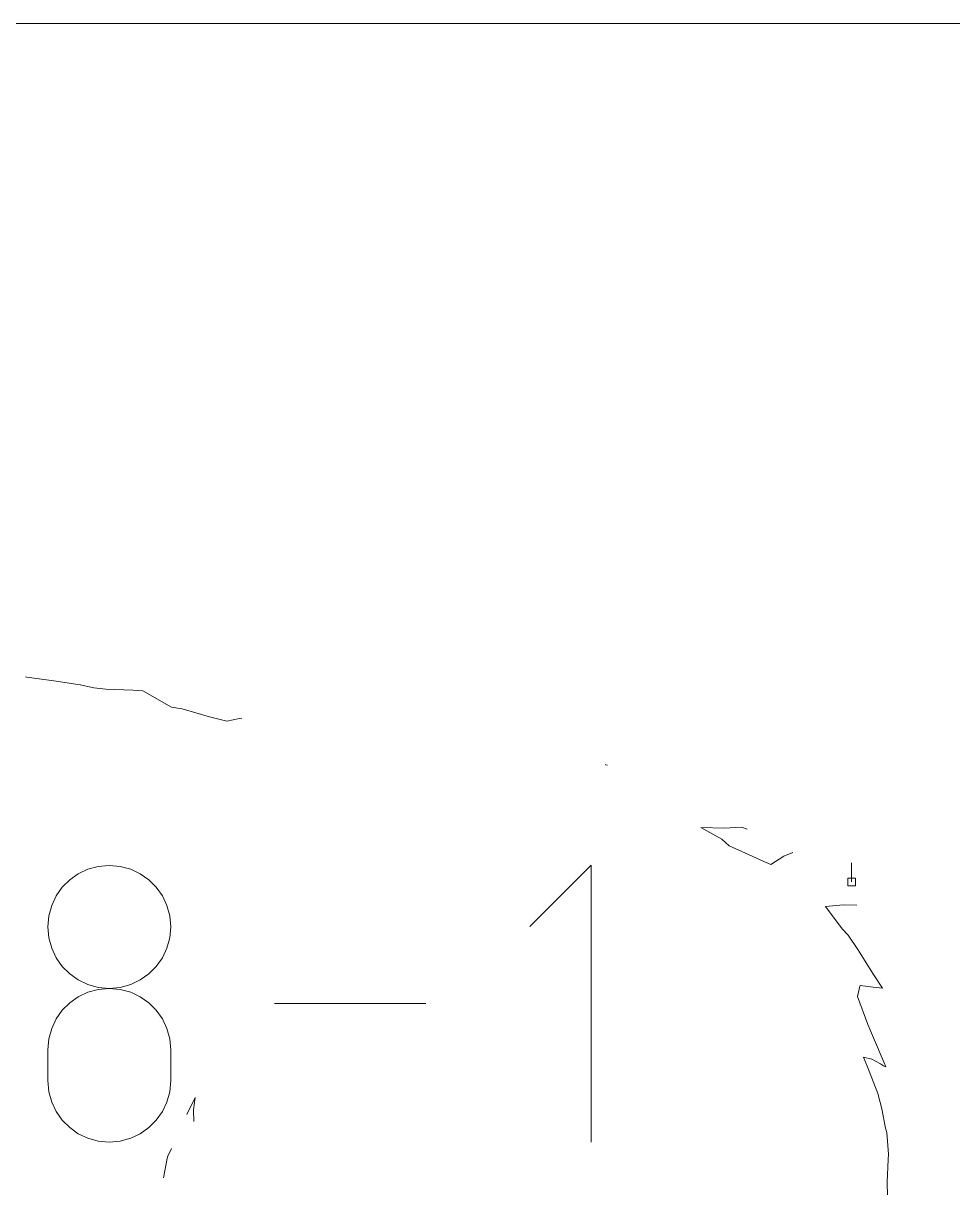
# Model space of a CAD drawing. Header units: millimetres. Extents: x -446 to 392, y -249 to 379.
# Drawn here: x -319.6 to -249.5, y 290.1 to 379 of the extents above; entities that cross this region are included whole.
import ezdxf

# ---------------------------------------------------------------- set-up
doc = ezdxf.new("R2010")
doc.units = ezdxf.units.MM
doc.header["$MEASUREMENT"] = 0
doc.layers.add('Layer 1', color=7, linetype='Continuous')

msp = doc.modelspace()

# ---------------------------------------------------------------- linework, layer by layer
at = {"layer": 'Layer 1', "color": 5, "lineweight": 0}
msp.add_open_spline([(-446.0374, -230.5655), (-446.0374, -230.5655), (392.1616, -230.5655), (392.1616, -230.5655), (392.1616, -230.5655), (392.1616, -230.5655), (392.1616, 379.0343), (392.1616, 379.0343), (392.1616, 379.0343), (392.1616, 379.0343), (-446.0374, 379.0343), (-446.0374, 379.0343), (-446.0374, 379.0343), (-446.0374, 379.0343), (-446.0374, -230.5655), (-446.0374, -230.5655)], degree=3, knots=[0, 0, 0, 0, 0.2, 0.2, 0.2, 0.2, 0.4, 0.4, 0.4, 0.4, 0.6, 0.6, 0.6, 0.6, 1, 1, 1, 1], dxfattribs=at)
at = {"layer": 'Layer 1', "color": 2, "lineweight": 0}
for points, knots in [([(-303.0973, 326.666), (-303.0973, 326.666), (-303.2607, 326.6334), (-303.2607, 326.6334), (-303.2607, 326.6334), (-303.2607, 326.6334), (-304.2235, 326.4409), (-304.2235, 326.4409), (-304.2235, 326.4409), (-304.2235, 326.4409), (-305.5256, 326.762), (-305.5256, 326.762), (-305.5256, 326.762), (-305.5256, 326.762), (-307.5906, 327.3539), (-307.5906, 327.3539), (-307.5906, 327.3539), (-307.5906, 327.3539), (-308.4065, 327.4933), (-308.4065, 327.4933), (-308.4065, 327.4933), (-308.4065, 327.4933), (-310.5554, 328.7269), (-310.5554, 328.7269), (-310.5554, 328.7269), (-310.5554, 328.7269), (-311.3073, 328.7732), (-311.3073, 328.7732), (-311.3073, 328.7732), (-311.3073, 328.7732), (-313.3523, 328.8378), (-313.3523, 328.8378), (-313.3523, 328.8378), (-313.3523, 328.8378), (-314.2522, 328.9309), (-314.2522, 328.9309), (-314.2522, 328.9309), (-314.2522, 328.9309), (-315.2864, 329.1623), (-315.2864, 329.1623), (-315.2864, 329.1623), (-315.2864, 329.1623), (-317.1073, 329.4371), (-317.1073, 329.4371), (-317.1073, 329.4371), (-317.1073, 329.4371), (-319.3014, 329.752), (-319.3014, 329.752), (-319.3014, 329.752), (-319.3014, 329.752), (-319.4214, 329.7697), (-319.4214, 329.7697)], [0, 0, 0, 0, 0.0714286, 0.0714286, 0.0714286, 0.0714286, 0.1428571, 0.1428571, 0.1428571, 0.1428571, 0.2142857, 0.2142857, 0.2142857, 0.2142857, 0.2857143, 0.2857143, 0.2857143, 0.2857143, 0.3571429, 0.3571429, 0.3571429, 0.3571429, 0.4285714, 0.4285714, 0.4285714, 0.4285714, 0.5, 0.5, 0.5, 0.5, 0.5714286, 0.5714286, 0.5714286, 0.5714286, 0.6428571, 0.6428571, 0.6428571, 0.6428571, 0.7142857, 0.7142857, 0.7142857, 0.7142857, 0.7857143, 0.7857143, 0.7857143, 0.7857143, 0.8571429, 0.8571429, 0.8571429, 0.8571429, 1, 1, 1, 1]), ([(-275.4916, 323.1104), (-275.4916, 323.1104), (-275.6522, 323.1321), (-275.6522, 323.1321), (-275.6522, 323.1321), (-275.6522, 323.1321), (-275.6499, 323.1601), (-275.6499, 323.1601)], [0, 0, 0, 0, 0.3333333, 0.3333333, 0.3333333, 0.3333333, 1, 1, 1, 1]), ([(-261.5239, 316.5333), (-261.5239, 316.5333), (-262.1987, 316.2482), (-262.1987, 316.2482), (-262.1987, 316.2482), (-262.1987, 316.2482), (-263.1809, 315.6146), (-263.1809, 315.6146), (-263.1809, 315.6146), (-263.1809, 315.6146), (-263.6928, 315.8448), (-263.6928, 315.8448), (-263.6928, 315.8448), (-263.6928, 315.8448), (-265.3521, 316.5956), (-265.3521, 316.5956), (-265.3521, 316.5956), (-265.3521, 316.5956), (-266.3103, 317.0293), (-266.3103, 317.0293), (-266.3103, 317.0293), (-266.3103, 317.0293), (-266.8662, 317.5235), (-266.8662, 317.5235), (-266.8662, 317.5235), (-266.8662, 317.5235), (-268.4501, 318.4074), (-268.4501, 318.4074), (-268.4501, 318.4074), (-268.4501, 318.4074), (-266.6628, 318.3514), (-266.6628, 318.3514), (-266.6628, 318.3514), (-266.6628, 318.3514), (-265.3767, 318.4463), (-265.3767, 318.4463), (-265.3767, 318.4463), (-265.3767, 318.4463), (-264.9618, 318.2823), (-264.9618, 318.2823)], [0, 0, 0, 0, 0.0909091, 0.0909091, 0.0909091, 0.0909091, 0.1818182, 0.1818182, 0.1818182, 0.1818182, 0.2727273, 0.2727273, 0.2727273, 0.2727273, 0.3636364, 0.3636364, 0.3636364, 0.3636364, 0.4545455, 0.4545455, 0.4545455, 0.4545455, 0.5454545, 0.5454545, 0.5454545, 0.5454545, 0.6363636, 0.6363636, 0.6363636, 0.6363636, 0.7272727, 0.7272727, 0.7272727, 0.7272727, 0.8181818, 0.8181818, 0.8181818, 0.8181818, 1, 1, 1, 1]), ([(-254.3624, 290.7132), (-254.3624, 290.7132), (-254.3989, 291.5931), (-254.3989, 291.5931), (-254.3989, 291.5931), (-254.3989, 291.5931), (-254.3955, 291.6673), (-254.3955, 291.6673), (-254.3955, 291.6673), (-254.3955, 291.6673), (-254.3081, 293.3632), (-254.3081, 293.3632), (-254.3081, 293.3632), (-254.3081, 293.3632), (-254.2881, 293.7791), (-254.2881, 293.7791), (-254.2881, 293.7791), (-254.2881, 293.7791), (-254.4224, 295.4081), (-254.4224, 295.4081), (-254.4224, 295.4081), (-254.4224, 295.4081), (-254.5092, 295.7366), (-254.5092, 295.7366), (-254.5092, 295.7366), (-254.5092, 295.7366), (-254.796, 297.1993), (-254.796, 297.1993), (-254.796, 297.1993), (-254.796, 297.1993), (-255.0966, 298.3529), (-255.0966, 298.3529), (-255.0966, 298.3529), (-255.0966, 298.3529), (-255.7422, 300.0293), (-255.7422, 300.0293), (-255.7422, 300.0293), (-255.7422, 300.0293), (-256.1725, 301.0847), (-256.1725, 301.0847), (-256.1725, 301.0847), (-256.1725, 301.0847), (-255.5565, 300.9475), (-255.5565, 300.9475), (-255.5565, 300.9475), (-255.5565, 300.9475), (-254.8943, 300.5824), (-254.8943, 300.5824), (-254.8943, 300.5824), (-254.8943, 300.5824), (-254.6601, 300.4499), (-254.6601, 300.4499), (-254.6601, 300.4499), (-254.6601, 300.4499), (-254.4904, 300.359), (-254.4904, 300.359), (-254.4904, 300.359), (-254.4904, 300.359), (-254.6172, 300.6693), (-254.6172, 300.6693), (-254.6172, 300.6693), (-254.6172, 300.6693), (-254.7618, 301.0235), (-254.7618, 301.0235), (-254.7618, 301.0235), (-254.7618, 301.0235), (-255.8434, 303.5587), (-255.8434, 303.5587), (-255.8434, 303.5587), (-255.8434, 303.5587), (-256.6416, 305.6608), (-256.6416, 305.6608), (-256.6416, 305.6608), (-256.6416, 305.6608), (-256.4456, 306.4412), (-256.4456, 306.4412), (-256.4456, 306.4412), (-256.4456, 306.4412), (-256.4302, 306.5029), (-256.4302, 306.5029), (-256.4302, 306.5029), (-256.4302, 306.5029), (-255.4537, 306.3755), (-255.4537, 306.3755), (-255.4537, 306.3755), (-255.4537, 306.3755), (-254.748, 306.2881), (-254.748, 306.2881), (-254.748, 306.2881), (-254.748, 306.2881), (-255.416, 307.332), (-255.416, 307.332), (-255.416, 307.332), (-255.416, 307.332), (-256.6164, 309.1981), (-256.6164, 309.1981), (-256.6164, 309.1981), (-256.6164, 309.1981), (-257.3243, 310.2928), (-257.3243, 310.2928), (-257.3243, 310.2928), (-257.3243, 310.2928), (-257.7986, 310.7796), (-257.7986, 310.7796), (-257.7986, 310.7796), (-257.7986, 310.7796), (-259.0367, 312.4412), (-259.0367, 312.4412), (-259.0367, 312.4412), (-259.0367, 312.4412), (-257.6826, 312.5715), (-257.6826, 312.5715), (-257.6826, 312.5715), (-257.6826, 312.5715), (-256.6936, 312.5515), (-256.6936, 312.5515)], [0, 0, 0, 0, 0.0333333, 0.0333333, 0.0333333, 0.0333333, 0.0666667, 0.0666667, 0.0666667, 0.0666667, 0.1, 0.1, 0.1, 0.1, 0.1333333, 0.1333333, 0.1333333, 0.1333333, 0.1666667, 0.1666667, 0.1666667, 0.1666667, 0.2, 0.2, 0.2, 0.2, 0.2333333, 0.2333333, 0.2333333, 0.2333333, 0.2666667, 0.2666667, 0.2666667, 0.2666667, 0.3, 0.3, 0.3, 0.3, 0.3333333, 0.3333333, 0.3333333, 0.3333333, 0.3666667, 0.3666667, 0.3666667, 0.3666667, 0.4, 0.4, 0.4, 0.4, 0.4333333, 0.4333333, 0.4333333, 0.4333333, 0.4666667, 0.4666667, 0.4666667, 0.4666667, 0.5, 0.5, 0.5, 0.5, 0.5333333, 0.5333333, 0.5333333, 0.5333333, 0.5666667, 0.5666667, 0.5666667, 0.5666667, 0.6, 0.6, 0.6, 0.6, 0.6333333, 0.6333333, 0.6333333, 0.6333333, 0.6666667, 0.6666667, 0.6666667, 0.6666667, 0.7, 0.7, 0.7, 0.7, 0.7333333, 0.7333333, 0.7333333, 0.7333333, 0.7666667, 0.7666667, 0.7666667, 0.7666667, 0.8, 0.8, 0.8, 0.8, 0.8333333, 0.8333333, 0.8333333, 0.8333333, 0.8666667, 0.8666667, 0.8666667, 0.8666667, 0.9, 0.9, 0.9, 0.9, 0.9333333, 0.9333333, 0.9333333, 0.9333333, 1, 1, 1, 1]), ([(-307.2283, 296.7611), (-307.2283, 296.7611), (-306.9889, 297.2953), (-306.9889, 297.2953), (-306.9889, 297.2953), (-306.9889, 297.2953), (-306.8724, 297.5262), (-306.8724, 297.5262), (-306.8724, 297.5262), (-306.8724, 297.5262), (-306.5975, 298.0433), (-306.5975, 298.0433), (-306.5975, 298.0433), (-306.5975, 298.0433), (-306.6804, 297.5033), (-306.6804, 297.5033), (-306.6804, 297.5033), (-306.6804, 297.5033), (-306.713, 297.2919), (-306.713, 297.2919), (-306.713, 297.2919), (-306.713, 297.2919), (-306.7375, 297.1308), (-306.7375, 297.1308), (-306.7375, 297.1308), (-306.7375, 297.1308), (-306.7107, 296.232), (-306.7107, 296.232)], [0, 0, 0, 0, 0.125, 0.125, 0.125, 0.125, 0.25, 0.25, 0.25, 0.25, 0.375, 0.375, 0.375, 0.375, 0.5, 0.5, 0.5, 0.5, 0.625, 0.625, 0.625, 0.625, 0.75, 0.75, 0.75, 0.75, 1, 1, 1, 1]), ([(-309.0064, 291.9942), (-309.0064, 291.9942), (-308.7139, 293.454), (-308.7139, 293.454), (-308.7139, 293.454), (-308.7139, 293.454), (-308.6688, 293.6283), (-308.6688, 293.6283), (-308.6688, 293.6283), (-308.6688, 293.6283), (-308.4008, 294.1985), (-308.4008, 294.1985)], [0, 0, 0, 0, 0.25, 0.25, 0.25, 0.25, 0.5, 0.5, 0.5, 0.5, 1, 1, 1, 1])]:
    msp.add_open_spline(points, degree=3, knots=knots, dxfattribs=at)
at = {"layer": 'Layer 1', "color": 1, "lineweight": 0}
for points, knots in [([(-308.4505, 310.9225), (-308.4505, 310.9225), (-308.4505, 310.9225), (-308.4505, 310.9225), (-308.4505, 310.9225), (-308.4505, 310.9225), (-308.5259, 311.7533), (-308.5259, 311.7533), (-308.5259, 311.7533), (-308.5259, 311.7533), (-308.7413, 312.536), (-308.7413, 312.536), (-308.7413, 312.536), (-308.7413, 312.536), (-309.0853, 313.2571), (-309.0853, 313.2571), (-309.0853, 313.2571), (-309.0853, 313.2571), (-309.5429, 313.9039), (-309.5429, 313.9039), (-309.5429, 313.9039), (-309.5429, 313.9039), (-310.1023, 314.4627), (-310.1023, 314.4627), (-310.1023, 314.4627), (-310.1023, 314.4627), (-310.7497, 314.9209), (-310.7497, 314.9209), (-310.7497, 314.9209), (-310.7497, 314.9209), (-311.4725, 315.2643), (-311.4725, 315.2643), (-311.4725, 315.2643), (-311.4725, 315.2643), (-312.257, 315.4803), (-312.257, 315.4803), (-312.257, 315.4803), (-312.257, 315.4803), (-313.0894, 315.5546), (-313.0894, 315.5546), (-313.0894, 315.5546), (-313.0894, 315.5546), (-313.0894, 315.5546), (-313.0894, 315.5546), (-313.0894, 315.5546), (-313.0894, 315.5546), (-313.9225, 315.4803), (-313.9225, 315.4803), (-313.9225, 315.4803), (-313.9225, 315.4803), (-314.707, 315.2643), (-314.707, 315.2643), (-314.707, 315.2643), (-314.707, 315.2643), (-315.4292, 314.9209), (-315.4292, 314.9209), (-315.4292, 314.9209), (-315.4292, 314.9209), (-316.0771, 314.4627), (-316.0771, 314.4627), (-316.0771, 314.4627), (-316.0771, 314.4627), (-316.6365, 313.9039), (-316.6365, 313.9039), (-316.6365, 313.9039), (-316.6365, 313.9039), (-317.0942, 313.2571), (-317.0942, 313.2571), (-317.0942, 313.2571), (-317.0942, 313.2571), (-317.4376, 312.536), (-317.4376, 312.536), (-317.4376, 312.536), (-317.4376, 312.536), (-317.6535, 311.7533), (-317.6535, 311.7533), (-317.6535, 311.7533), (-317.6535, 311.7533), (-317.7284, 310.9225), (-317.7284, 310.9225), (-317.7284, 310.9225), (-317.7284, 310.9225), (-317.7284, 310.9225), (-317.7284, 310.9225), (-317.7284, 310.9225), (-317.7284, 310.9225), (-317.6535, 310.0883), (-317.6535, 310.0883), (-317.6535, 310.0883), (-317.6535, 310.0883), (-317.4376, 309.3027), (-317.4376, 309.3027), (-317.4376, 309.3027), (-317.4376, 309.3027), (-317.0942, 308.5787), (-317.0942, 308.5787), (-317.0942, 308.5787), (-317.0942, 308.5787), (-316.6359, 307.9302), (-316.6359, 307.9302), (-316.6359, 307.9302), (-316.6359, 307.9302), (-316.0766, 307.3703), (-316.0766, 307.3703), (-316.0766, 307.3703), (-316.0766, 307.3703), (-315.4286, 306.912), (-315.4286, 306.912), (-315.4286, 306.912), (-315.4286, 306.912), (-314.7064, 306.5681), (-314.7064, 306.5681), (-314.7064, 306.5681), (-314.7064, 306.5681), (-313.9225, 306.3521), (-313.9225, 306.3521), (-313.9225, 306.3521), (-313.9225, 306.3521), (-313.0894, 306.2773), (-313.0894, 306.2773), (-313.0894, 306.2773), (-313.0894, 306.2773), (-313.0894, 306.2773), (-313.0894, 306.2773), (-313.0894, 306.2773), (-313.0894, 306.2773), (-312.257, 306.3521), (-312.257, 306.3521), (-312.257, 306.3521), (-312.257, 306.3521), (-311.473, 306.5681), (-311.473, 306.5681), (-311.473, 306.5681), (-311.473, 306.5681), (-310.7503, 306.912), (-310.7503, 306.912), (-310.7503, 306.912), (-310.7503, 306.912), (-310.1029, 307.3703), (-310.1029, 307.3703), (-310.1029, 307.3703), (-310.1029, 307.3703), (-309.5435, 307.9302), (-309.5435, 307.9302), (-309.5435, 307.9302), (-309.5435, 307.9302), (-309.0853, 308.5787), (-309.0853, 308.5787), (-309.0853, 308.5787), (-309.0853, 308.5787), (-308.7413, 309.3027), (-308.7413, 309.3027), (-308.7413, 309.3027), (-308.7413, 309.3027), (-308.5259, 310.0883), (-308.5259, 310.0883), (-308.5259, 310.0883), (-308.5259, 310.0883), (-308.4505, 310.9225), (-308.4505, 310.9225)], [0, 0, 0, 0, 0.0243902, 0.0243902, 0.0243902, 0.0243902, 0.0487805, 0.0487805, 0.0487805, 0.0487805, 0.0731707, 0.0731707, 0.0731707, 0.0731707, 0.097561, 0.097561, 0.097561, 0.097561, 0.1219512, 0.1219512, 0.1219512, 0.1219512, 0.1463415, 0.1463415, 0.1463415, 0.1463415, 0.1707317, 0.1707317, 0.1707317, 0.1707317, 0.195122, 0.195122, 0.195122, 0.195122, 0.2195122, 0.2195122, 0.2195122, 0.2195122, 0.2439024, 0.2439024, 0.2439024, 0.2439024, 0.2682927, 0.2682927, 0.2682927, 0.2682927, 0.2926829, 0.2926829, 0.2926829, 0.2926829, 0.3170732, 0.3170732, 0.3170732, 0.3170732, 0.3414634, 0.3414634, 0.3414634, 0.3414634, 0.3658537, 0.3658537, 0.3658537, 0.3658537, 0.3902439, 0.3902439, 0.3902439, 0.3902439, 0.4146341, 0.4146341, 0.4146341, 0.4146341, 0.4390244, 0.4390244, 0.4390244, 0.4390244, 0.4634146, 0.4634146, 0.4634146, 0.4634146, 0.4878049, 0.4878049, 0.4878049, 0.4878049, 0.5121951, 0.5121951, 0.5121951, 0.5121951, 0.5365854, 0.5365854, 0.5365854, 0.5365854, 0.5609756, 0.5609756, 0.5609756, 0.5609756, 0.5853659, 0.5853659, 0.5853659, 0.5853659, 0.6097561, 0.6097561, 0.6097561, 0.6097561, 0.6341463, 0.6341463, 0.6341463, 0.6341463, 0.6585366, 0.6585366, 0.6585366, 0.6585366, 0.6829268, 0.6829268, 0.6829268, 0.6829268, 0.7073171, 0.7073171, 0.7073171, 0.7073171, 0.7317073, 0.7317073, 0.7317073, 0.7317073, 0.7560976, 0.7560976, 0.7560976, 0.7560976, 0.7804878, 0.7804878, 0.7804878, 0.7804878, 0.804878, 0.804878, 0.804878, 0.804878, 0.8292683, 0.8292683, 0.8292683, 0.8292683, 0.8536585, 0.8536585, 0.8536585, 0.8536585, 0.8780488, 0.8780488, 0.8780488, 0.8780488, 0.902439, 0.902439, 0.902439, 0.902439, 0.9268293, 0.9268293, 0.9268293, 0.9268293, 0.9512195, 0.9512195, 0.9512195, 0.9512195, 1, 1, 1, 1]), ([(-276.7166, 294.6905), (-276.7166, 294.6905), (-276.7166, 315.5803), (-276.7166, 315.5803), (-276.7166, 315.5803), (-276.7166, 315.5803), (-281.3607, 310.9351), (-281.3607, 310.9351)], [0, 0, 0, 0, 0.3333333, 0.3333333, 0.3333333, 0.3333333, 1, 1, 1, 1]), ([(-317.7284, 299.3225), (-317.7284, 299.3225), (-317.7284, 299.3225), (-317.7284, 299.3225), (-317.7284, 299.3225), (-317.7284, 299.3225), (-317.6535, 298.4883), (-317.6535, 298.4883), (-317.6535, 298.4883), (-317.6535, 298.4883), (-317.4376, 297.7039), (-317.4376, 297.7039), (-317.4376, 297.7039), (-317.4376, 297.7039), (-317.0942, 296.9822), (-317.0942, 296.9822), (-317.0942, 296.9822), (-317.0942, 296.9822), (-316.6359, 296.3354), (-316.6359, 296.3354), (-316.6359, 296.3354), (-316.6359, 296.3354), (-316.0766, 295.7778), (-316.0766, 295.7778), (-316.0766, 295.7778), (-316.0766, 295.7778), (-315.4286, 295.3212), (-315.4286, 295.3212), (-315.4286, 295.3212), (-315.4286, 295.3212), (-314.7064, 294.979), (-314.7064, 294.979), (-314.7064, 294.979), (-314.7064, 294.979), (-313.9225, 294.7647), (-313.9225, 294.7647), (-313.9225, 294.7647), (-313.9225, 294.7647), (-313.0894, 294.6899), (-313.0894, 294.6899), (-313.0894, 294.6899), (-313.0894, 294.6899), (-313.0894, 294.6899), (-313.0894, 294.6899), (-313.0894, 294.6899), (-313.0894, 294.6899), (-312.257, 294.7647), (-312.257, 294.7647), (-312.257, 294.7647), (-312.257, 294.7647), (-311.473, 294.979), (-311.473, 294.979), (-311.473, 294.979), (-311.473, 294.979), (-310.7503, 295.3212), (-310.7503, 295.3212), (-310.7503, 295.3212), (-310.7503, 295.3212), (-310.1029, 295.7778), (-310.1029, 295.7778), (-310.1029, 295.7778), (-310.1029, 295.7778), (-309.5435, 296.3354), (-309.5435, 296.3354), (-309.5435, 296.3354), (-309.5435, 296.3354), (-309.0853, 296.9822), (-309.0853, 296.9822), (-309.0853, 296.9822), (-309.0853, 296.9822), (-308.7413, 297.7039), (-308.7413, 297.7039), (-308.7413, 297.7039), (-308.7413, 297.7039), (-308.5259, 298.4883), (-308.5259, 298.4883), (-308.5259, 298.4883), (-308.5259, 298.4883), (-308.4505, 299.3225), (-308.4505, 299.3225), (-308.4505, 299.3225), (-308.4505, 299.3225), (-308.4505, 301.6332), (-308.4505, 301.6332), (-308.4505, 301.6332), (-308.4505, 301.6332), (-308.5259, 302.4679), (-308.5259, 302.4679), (-308.5259, 302.4679), (-308.5259, 302.4679), (-308.7413, 303.253), (-308.7413, 303.253), (-308.7413, 303.253), (-308.7413, 303.253), (-309.0853, 303.9769), (-309.0853, 303.9769), (-309.0853, 303.9769), (-309.0853, 303.9769), (-309.5429, 304.6249), (-309.5429, 304.6249), (-309.5429, 304.6249), (-309.5429, 304.6249), (-310.1023, 305.1848), (-310.1023, 305.1848), (-310.1023, 305.1848), (-310.1023, 305.1848), (-310.7497, 305.643), (-310.7497, 305.643), (-310.7497, 305.643), (-310.7497, 305.643), (-311.4725, 305.9864), (-311.4725, 305.9864), (-311.4725, 305.9864), (-311.4725, 305.9864), (-312.257, 306.2024), (-312.257, 306.2024), (-312.257, 306.2024), (-312.257, 306.2024), (-313.0894, 306.2773), (-313.0894, 306.2773), (-313.0894, 306.2773), (-313.0894, 306.2773), (-313.0894, 306.2773), (-313.0894, 306.2773), (-313.0894, 306.2773), (-313.0894, 306.2773), (-313.9225, 306.2024), (-313.9225, 306.2024), (-313.9225, 306.2024), (-313.9225, 306.2024), (-314.707, 305.9864), (-314.707, 305.9864), (-314.707, 305.9864), (-314.707, 305.9864), (-315.4292, 305.6425), (-315.4292, 305.6425), (-315.4292, 305.6425), (-315.4292, 305.6425), (-316.0771, 305.1842), (-316.0771, 305.1842), (-316.0771, 305.1842), (-316.0771, 305.1842), (-316.6365, 304.6243), (-316.6365, 304.6243), (-316.6365, 304.6243), (-316.6365, 304.6243), (-317.0942, 303.9764), (-317.0942, 303.9764), (-317.0942, 303.9764), (-317.0942, 303.9764), (-317.4376, 303.253), (-317.4376, 303.253), (-317.4376, 303.253), (-317.4376, 303.253), (-317.6535, 302.4674), (-317.6535, 302.4674), (-317.6535, 302.4674), (-317.6535, 302.4674), (-317.7284, 301.6332), (-317.7284, 301.6332), (-317.7284, 301.6332), (-317.7284, 301.6332), (-317.7284, 299.3225), (-317.7284, 299.3225)], [0, 0, 0, 0, 0.0238095, 0.0238095, 0.0238095, 0.0238095, 0.047619, 0.047619, 0.047619, 0.047619, 0.0714286, 0.0714286, 0.0714286, 0.0714286, 0.0952381, 0.0952381, 0.0952381, 0.0952381, 0.1190476, 0.1190476, 0.1190476, 0.1190476, 0.1428571, 0.1428571, 0.1428571, 0.1428571, 0.1666667, 0.1666667, 0.1666667, 0.1666667, 0.1904762, 0.1904762, 0.1904762, 0.1904762, 0.2142857, 0.2142857, 0.2142857, 0.2142857, 0.2380952, 0.2380952, 0.2380952, 0.2380952, 0.2619048, 0.2619048, 0.2619048, 0.2619048, 0.2857143, 0.2857143, 0.2857143, 0.2857143, 0.3095238, 0.3095238, 0.3095238, 0.3095238, 0.3333333, 0.3333333, 0.3333333, 0.3333333, 0.3571429, 0.3571429, 0.3571429, 0.3571429, 0.3809524, 0.3809524, 0.3809524, 0.3809524, 0.4047619, 0.4047619, 0.4047619, 0.4047619, 0.4285714, 0.4285714, 0.4285714, 0.4285714, 0.452381, 0.452381, 0.452381, 0.452381, 0.4761905, 0.4761905, 0.4761905, 0.4761905, 0.5, 0.5, 0.5, 0.5, 0.5238095, 0.5238095, 0.5238095, 0.5238095, 0.547619, 0.547619, 0.547619, 0.547619, 0.5714286, 0.5714286, 0.5714286, 0.5714286, 0.5952381, 0.5952381, 0.5952381, 0.5952381, 0.6190476, 0.6190476, 0.6190476, 0.6190476, 0.6428571, 0.6428571, 0.6428571, 0.6428571, 0.6666667, 0.6666667, 0.6666667, 0.6666667, 0.6904762, 0.6904762, 0.6904762, 0.6904762, 0.7142857, 0.7142857, 0.7142857, 0.7142857, 0.7380952, 0.7380952, 0.7380952, 0.7380952, 0.7619048, 0.7619048, 0.7619048, 0.7619048, 0.7857143, 0.7857143, 0.7857143, 0.7857143, 0.8095238, 0.8095238, 0.8095238, 0.8095238, 0.8333333, 0.8333333, 0.8333333, 0.8333333, 0.8571429, 0.8571429, 0.8571429, 0.8571429, 0.8809524, 0.8809524, 0.8809524, 0.8809524, 0.9047619, 0.9047619, 0.9047619, 0.9047619, 0.9285714, 0.9285714, 0.9285714, 0.9285714, 0.952381, 0.952381, 0.952381, 0.952381, 1, 1, 1, 1])]:
    msp.add_open_spline(points, degree=3, knots=knots, dxfattribs=at)
at = {"layer": 'Layer 1', "color": 190, "lineweight": 0}
msp.add_open_spline([(-257.0769, 314.3073), (-257.0769, 314.3073), (-257.0769, 315.7357), (-257.0769, 315.7357)], degree=3, dxfattribs=at)
at = {"layer": 'Layer 1', "color": 3, "lineweight": 0}
msp.add_open_spline([(-257.3626, 314.021), (-257.3626, 314.021), (-256.7913, 314.021), (-256.7913, 314.021), (-256.7913, 314.021), (-256.7913, 314.021), (-256.7913, 314.593), (-256.7913, 314.593), (-256.7913, 314.593), (-256.7913, 314.593), (-257.3626, 314.593), (-257.3626, 314.593), (-257.3626, 314.593), (-257.3626, 314.593), (-257.3626, 314.021), (-257.3626, 314.021)], degree=3, knots=[0, 0, 0, 0, 0.2, 0.2, 0.2, 0.2, 0.4, 0.4, 0.4, 0.4, 0.6, 0.6, 0.6, 0.6, 1, 1, 1, 1], dxfattribs=at)
at = {"layer": 'Layer 1', "color": 1, "lineweight": 0}
msp.add_open_spline([(-289.1931, 305.1357), (-289.1931, 305.1357), (-300.6153, 305.1357), (-300.6153, 305.1357)], degree=3, dxfattribs=at)

doc.saveas('drawing.dxf')
